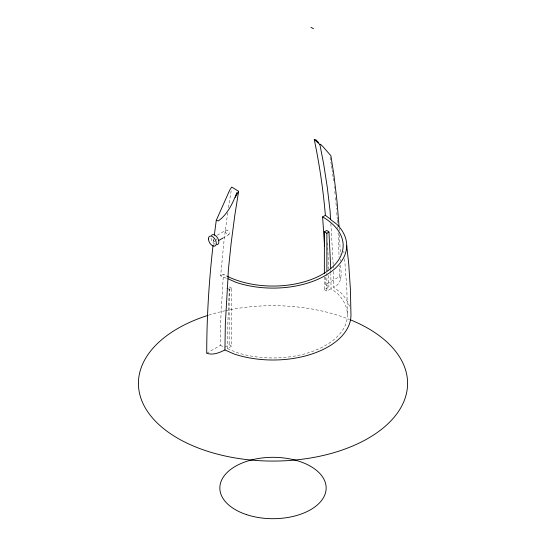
<?xml version="1.0" encoding="UTF-8"?>
<svg xmlns="http://www.w3.org/2000/svg" width="546" height="546" viewBox="0 0 546 546"><rect width="100%" height="100%" fill="white"/><g stroke="black" fill="none" stroke-linecap="round" stroke-linejoin="round"><path stroke-width="0.41" stroke-dasharray="2.73 2.05" d="M206.729 353.255L220.379 345.379L220.782 319.144L223.389 274.194A70.161 40.506 0 0 0 226.904 276.092M227.464 348.519L227.873 322.283L229.102 295.604L229.566 289.435L231.654 288.227L231.654 346.103L227.464 348.519L235.79 352.204A74.42 42.97 0 0 0 325.621 345.379A74.42 42.97 0 0 0 337.448 293.509L331.067 288.704L330.828 273.744M226.269 278.283L220.632 275.785L224.147 239.537L227.702 212.606M213.773 239.325L213.554 240.977A916.939 529.395 -60 0 0 213.158 244.369M228.467 207.651L231.217 190.363M340.533 265.226C341.284 273.266 342.772 283.613 333.551 287.244L340.52 292.485A77.969 45.011 0 0 1 350.204 308.729M217.247 235.224L226.092 230.119M222.857 238.131L228.754 234.725M220.632 275.785L223.389 274.194M324.372 276.911L324.372 289.673L328.89 287.066L325.621 284.616L339.271 276.733A916.939 529.395 -60 0 0 339.202 265.731M224.631 347.263L229.149 344.656L231.654 346.103M324.372 289.673L326.877 291.12L331.067 288.704M226.726 288.179L229.566 289.435M220.379 345.379L223.921 346.949M231.654 288.227L229.149 286.78L229.149 344.656M339.271 276.733L340.472 277.914L340.759 279.491M330.118 157.344L331.279 164.837M331.408 165.67L331.927 169.001M332.057 169.833L332.446 172.331M343.809 251.378L343.994 253.037M344.649 258.865L346.846 288.998L347.42 314.994M330.876 223.594L333.197 264.803M339.134 228.003L339.264 230.549M339.469 234.794L340.356 254.313M327.58 242.779L328.624 270.447M340.438 259.35L340.465 261.029M333.21 265.636L333.251 268.127M333.299 271.451L333.551 287.244M330.774 270.42L330.815 272.918M328.706 275.43L328.89 287.066M325.505 277.136L325.621 284.616M326.877 273.253L326.877 291.12M208.756 315.103A134.582 77.696 0 0 1 224.788 310.838M225.614 310.66A134.582 77.696 0 0 1 349.358 319.403M214.892 241.823A2.655 1.536 60 0 1 213.076 239.168M216.223 238.889A2.655 1.536 60 0 1 216.707 240.144M214.892 244.212A5.583 3.221 60 0 1 210.947 237.38M332.671 173.997A916.939 529.395 -60 0 1 333.115 177.334M333.217 178.167A916.939 529.395 -60 0 1 333.743 182.357M334.241 186.561A916.939 529.395 -60 0 1 334.432 188.247M334.807 191.626A916.939 529.395 -60 0 1 335.08 194.171M335.428 197.57A916.939 529.395 -60 0 1 335.906 202.525M335.988 203.351A916.939 529.395 -60 0 1 336.5 209.166M336.773 212.503A916.939 529.395 -60 0 1 337.278 219.199M337.339 220.038A916.939 529.395 -60 0 1 337.565 223.41M337.776 226.781A916.939 529.395 -60 0 1 337.878 228.474M338.117 232.712A916.939 529.395 -60 0 1 339.052 257.33M225.546 231.34A2.655 1.536 60 0 0 228.365 234.841A2.655 1.536 60 0 0 228.365 231.088A2.655 1.536 60 0 0 225.546 231.34"/><path stroke-width="0.82" d="M213.063 245.215A916.939 529.395 -60 0 0 206.729 353.255C212.824 355.494 219.472 352.716 224.938 349.952L225.341 323.717L227.955 278.774L236.145 282.405A73.703 42.554 0 0 0 325.116 275.641A73.703 42.554 0 0 0 336.834 224.27L330.542 219.54L330.118 211.35L327.266 187.203L323.607 163.663L319.86 144.417L314.257 139.428C319.444 164.476 323.246 189.824 325.368 215.315L330.78 219.383M214.312 235.203L216.271 220.345L229.764 190.001L231.743 187.066L238.636 191.312L234.876 214.892L231.204 242.663L228.344 270.106L227.955 278.774M216.271 220.345L218.332 220.932C227.6 214.25 232.896 203.051 236.889 192.554M235.169 197.406L238.636 191.312M218.434 240.684L222.857 238.131M226.904 276.092A70.161 40.506 0 0 0 324.283 273.191A70.161 40.506 0 0 0 322.611 216.905L325.368 215.315M324.372 273.505L324.372 231.804L326.788 230.412L328.965 232.05L330.746 268.762M324.372 231.804L326.877 233.251L328.965 232.05M319.86 144.417L320.768 144.608L322.993 146.703L330.896 155.733L333.954 175.355L336.93 200.532L339.052 226.303M314.257 139.428L316.236 140.076L318.489 142.533M224.938 349.952L234.016 353.979A77.969 45.011 0 0 0 350.969 314.994L350.389 288.998L348.655 263.029L346.703 245.55M310.967 27.3L313.472 28.747M320.659 144.192L320.768 144.608M322.611 216.905L324.604 246.219M326.877 233.251L326.877 270.7M350.163 319.724A134.582 77.696 0 0 1 370.304 437.059A134.582 77.696 0 0 1 166.366 430.78A134.582 77.696 0 0 1 207.992 315.349M211.473 235.401A5.583 3.221 60 0 1 217.683 238.042A5.583 3.221 60 0 1 216.864 244.745M246.423 514.591A53.16 30.692 0 0 0 326.16 488.008A53.16 30.692 0 0 0 246.423 461.431A53.16 30.692 0 0 0 246.423 514.591M208.442 238.827A5.583 3.221 60 0 0 214.36 246.191A5.583 3.221 60 0 0 214.36 238.295A5.583 3.221 60 0 0 208.442 238.827"/></g></svg>
